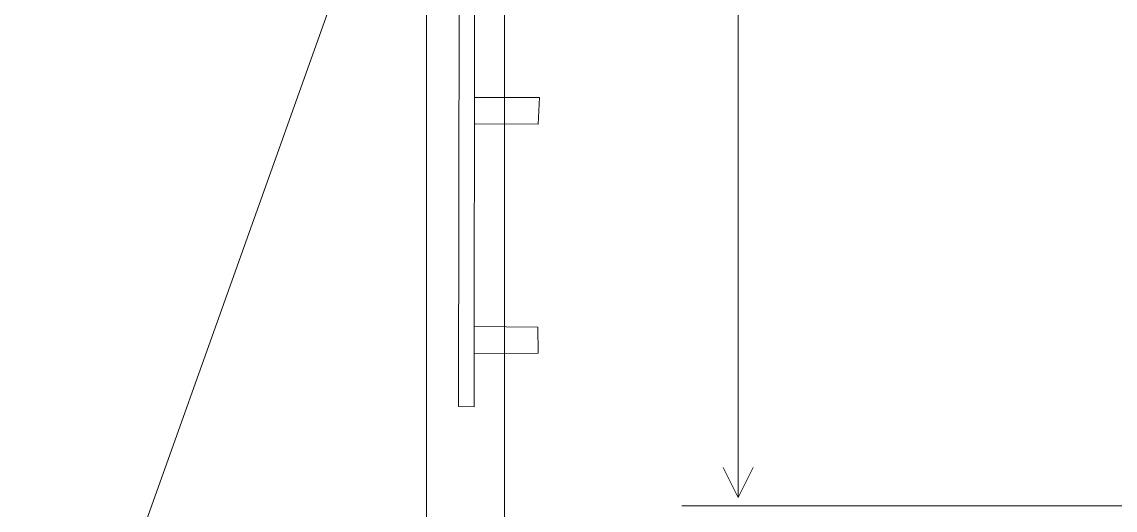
# Paper-space layout '01 Roof Support Layout' of a CAD drawing. Header units: millimetres. Extents: x 5 to 415, y 5 to 287.
# Drawn here: x 41.89 to 67.2, y 163.85 to 175.15 of the extents above; entities that cross this region are included whole.
import ezdxf

# ---------------------------------------------------------------- set-up
doc = ezdxf.new("R2010")
doc.units = ezdxf.units.MM
doc.layers.add('GA_BACKGROUND', color=253, linetype='Continuous')
doc.layers.add('SHEET_GEOMETRY', color=7, linetype='Continuous')

# ---------------------------------------------------------------- blocks, each defined once
blk = doc.blocks.new('SHEET_01_ROOF')
at = {"layer": 'GA_BACKGROUND', "lineweight": 0}
for p, q in [((51.255, 219.628), (51.255, 93.478)), ((53.068, 218.682), (53.045, 95.023)), ((52.027, 188.497), (51.998, 166.251)), ((52.354, 166.244), (52.383, 188.49)), ((52.637, 185.641), (41.886, 155.559)), ((52.367, 173.394), (53.869, 173.4)), ((53.869, 173.4), (53.842, 172.779)), ((53.842, 172.779), (52.38, 172.79)), ((52.365, 168.098), (53.828, 168.086)), ((53.828, 168.086), (53.84, 167.482)), ((53.84, 167.482), (52.368, 167.469)), ((51.998, 166.251), (52.354, 166.244))]:
    blk.add_line(p, q, dxfattribs=at)
at = {"layer": 'SHEET_GEOMETRY', "lineweight": 18}
for p, q in [((58.471, 174.707), (58.471, 176.467)), ((58.471, 172.946), (58.471, 174.707)), ((58.471, 171.185), (58.471, 172.946)), ((58.471, 169.424), (58.471, 171.185)), ((58.471, 167.663), (58.471, 169.424)), ((58.471, 165.902), (58.471, 167.663)), ((58.471, 164.142), (58.471, 165.902)), ((58.471, 164.142), (58.124, 164.834)), ((58.817, 164.834), (58.471, 164.142))]:
    blk.add_line(p, q, dxfattribs=at)
at = {"layer": 'SHEET_GEOMETRY', "lineweight": 15}
blk.add_line((137.097, 163.948), (57.163, 163.948), dxfattribs=at)
blk.add_line((137.097, 163.948), (57.163, 163.948), dxfattribs=at)

psp = doc.layouts.new('01 Roof Support Layout')

# ---------------------------------------------------------------- block references
psp.add_blockref('SHEET_01_ROOF', (0, 0))

doc.saveas('drawing.dxf')
